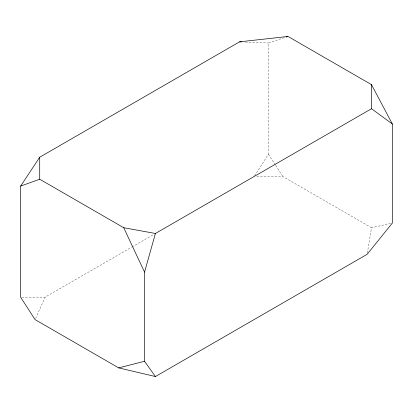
<?xml version="1.0" encoding="UTF-8"?>
<svg xmlns="http://www.w3.org/2000/svg" width="413" height="413" viewBox="0 0 413 413"><rect width="100%" height="100%" fill="white"/><g stroke="black" fill="none" stroke-linecap="round" stroke-linejoin="round"><path stroke-width="0.31" stroke-dasharray="2.06 1.55" d="M367.348 253.04L371.509 227.718L390.512 223.448M35.601 318.464L45.203 297.112L131.608 247.227M254.594 175.876L268.45 154.178L268.45 43.019L284.474 37.65M132.165 246.902L154.462 234.026M21.91 297.236L45.203 297.112M256.793 176.428L282.879 176.552L371.509 227.718M245.337 42.069L268.45 43.019M268.45 154.178L275.321 164.833M275.667 165.365L282.879 176.552"/><path stroke-width="0.62" d="M155.422 376.542L144.55 361.267L144.55 272.11L155.422 233.474L371.509 108.717L371.509 84.65L288.031 36.458L239.561 41.832L39.715 157.208L20.65 186.082L20.65 297.241L35.079 319.616L118.701 367.895L155.422 376.542L367.142 254.305L392.35 223.035L392.35 124.003L371.509 84.65M20.65 186.082L39.715 179.227L123.709 227.718L155.422 233.474M286.255 37.056L287.438 36.659M118.701 367.895L144.55 361.267M239.561 41.832L241.486 41.909M371.509 108.717L392.35 124.003M123.709 227.718L144.55 272.11M39.715 157.208L39.715 179.227"/></g></svg>
